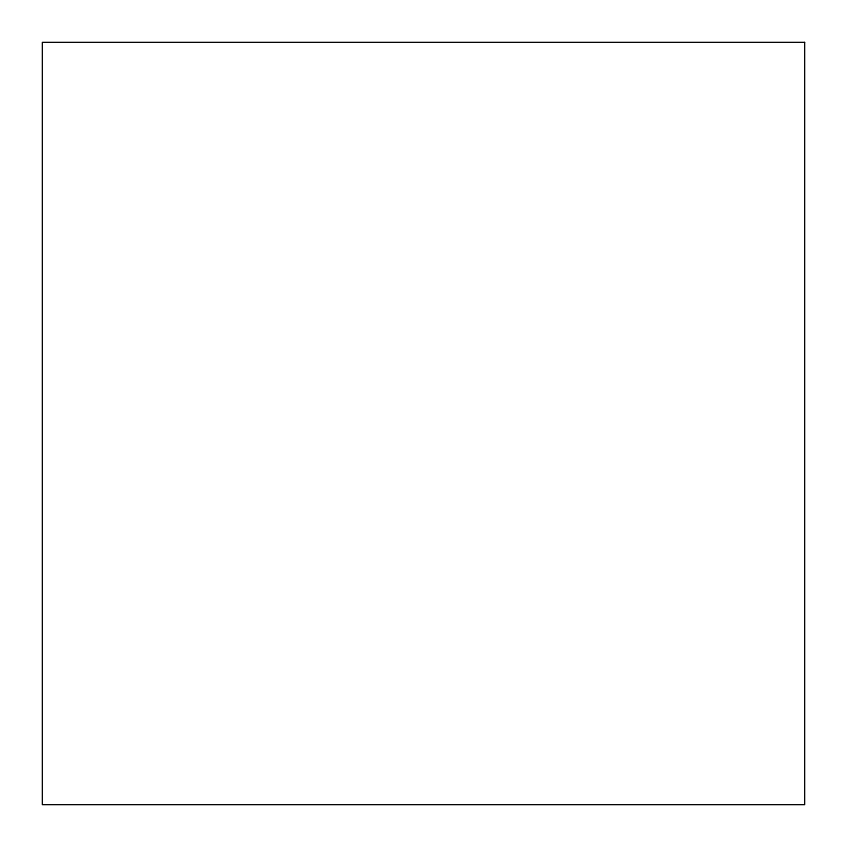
<?xml version="1.0" encoding="UTF-8"?>
<svg xmlns="http://www.w3.org/2000/svg" width="847" height="847" viewBox="0 0 847 847"><rect width="100%" height="100%" fill="white"/><g stroke="black" fill="none" stroke-linecap="round" stroke-linejoin="round"><path stroke-width="1.27" d="M804.65 42.35L42.35 42.35L42.35 804.65L804.65 804.65L804.65 42.35"/></g></svg>
